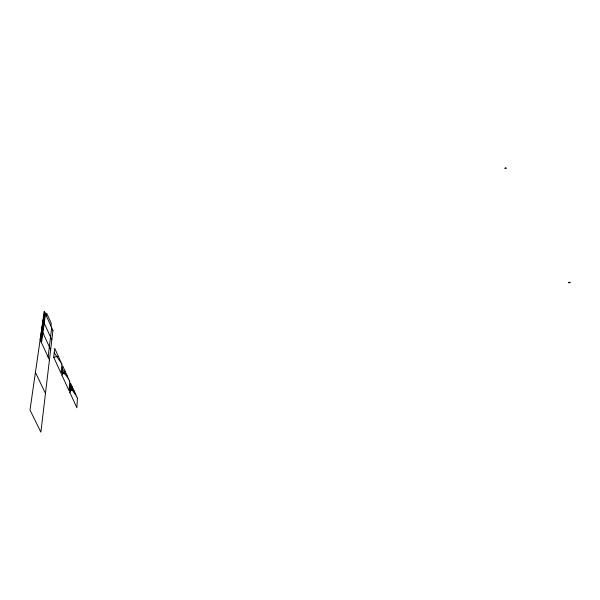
<?xml version="1.0" encoding="UTF-8"?>
<svg xmlns="http://www.w3.org/2000/svg" width="600" height="600" viewBox="0 0 600 600"><rect width="100%" height="100%" fill="white"/><g stroke="black" fill="none" stroke-linecap="round" stroke-linejoin="round"><path stroke-width="0.9" d="M504.847 168.337C505.605 168.51 504.757 167.82 506.205 168.21M77.407 398.175L76.875 407.768L69.863 392.475L70.523 383.062L77.407 398.175L70.365 385.38M69.742 381.345L69.06 390.735L61.883 375.082L62.707 365.895L69.742 381.345L62.438 368.918M61.905 364.14L61.065 373.305L53.722 357.293L54.705 348.33L61.905 364.14L54.218 352.77M568.695 282.51L568.643 282.51M48.113 357.015L51.69 327.712M50.925 326.017L51.248 323.4L46.65 313.192L46.297 315.765A2.948 0.622 70.7 0 0 45.277 314.632L44.13 312.09M41.498 342.697L45.517 314.04L42.938 320.332L51.818 339.862M41.04 341.715L45.098 313.103L41.565 329.835L50.655 349.657M40.59 340.74L44.678 312.173L40.133 339.757L49.44 359.888M69.863 392.475L72.262 386.873M61.883 375.082L65.07 371.077M568.793 282.735L568.627 282.593M568.845 282.36L569.977 282.322L569.145 282.78L568.845 282.36L569.145 282.78M568.868 282.54L570 282.502M569.123 282.608L569.977 282.322M505.072 168.12L506.175 168.023M53.722 357.293L58.328 356.28M70.028 390.09L73.988 390.66M62.16 371.985L67.418 376.23M70.192 387.728L75.698 394.425M35.43 372.368L45.457 393.472M52.935 330.465L40.875 432.15L30 410.01L44.25 311.235L52.935 330.465"/></g></svg>
